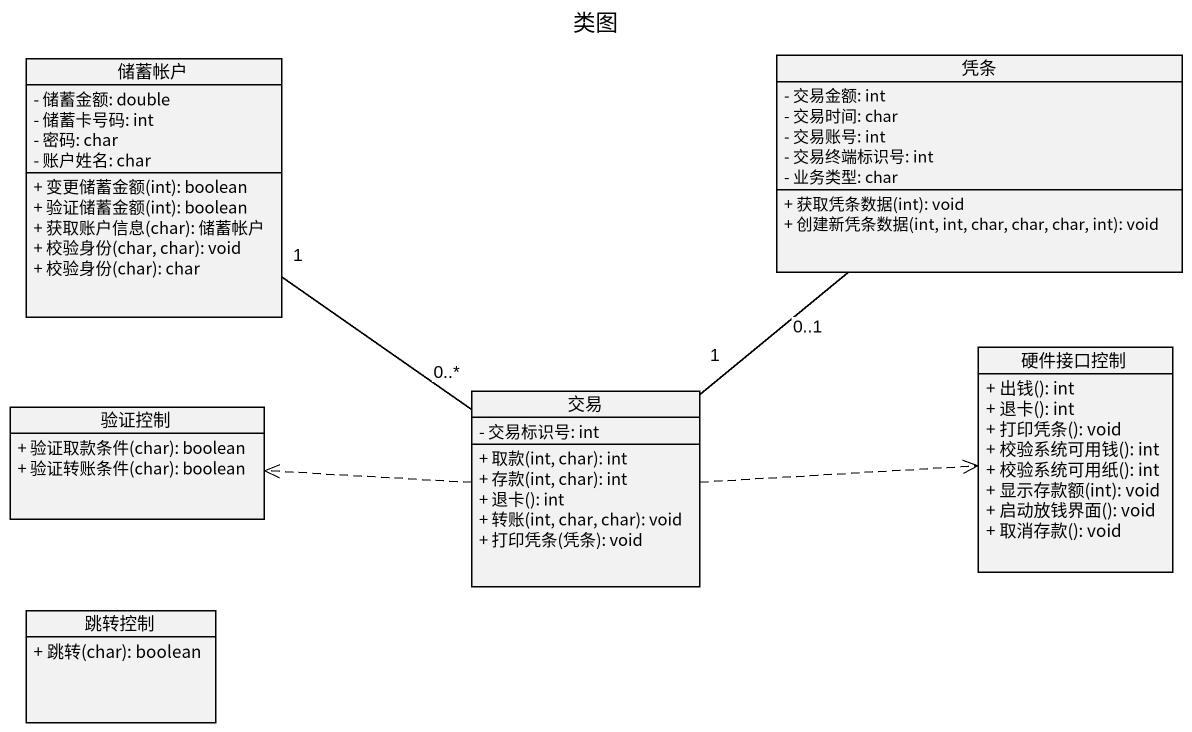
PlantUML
@startuml
title 类图
hide circle
hide empty members
skinparam classAttributeIconSize 0
class 凭条 {
  - 交易金额: int
  - 交易时间: char
  - 交易账号: int
  - 交易终端标识号: int
  - 业务类型: char
  + 获取凭条数据(int): void
  + 创建新凭条数据(int, int, char, char, char, int): void
}
class 储蓄帐户 {
  - 储蓄金额: double
  - 储蓄卡号码: int
  - 密码: char
  - 账户姓名: char
  + 变更储蓄金额(int): boolean
  + 验证储蓄金额(int): boolean
  + 获取账户信息(char): 储蓄帐户
  + 校验身份(char, char): void
  + 校验身份(char): char
}
class 硬件接口控制 {
  + 出钱(): int
  + 退卡(): int
  + 打印凭条(): void
  + 校验系统可用钱(): int
  + 校验系统可用纸(): int
  + 显示存款额(int): void
  + 启动放钱界面(): void
  + 取消存款(): void
}
class 验证控制 {
  + 验证取款条件(char): boolean
  + 验证转账条件(char): boolean
}
class 交易 {
  - 交易标识号: int
  + 取款(int, char): int
  + 存款(int, char): int
  + 退卡(): int
  + 转账(int, char, char): void
  + 打印凭条(凭条): void
}
class 跳转控制 {
  + 跳转(char): boolean
}
凭条 "0..1" -- "1" 交易
储蓄帐户 "1" -- "0..*" 交易
交易 .right.> 硬件接口控制
交易 .left.> 验证控制
@enduml
